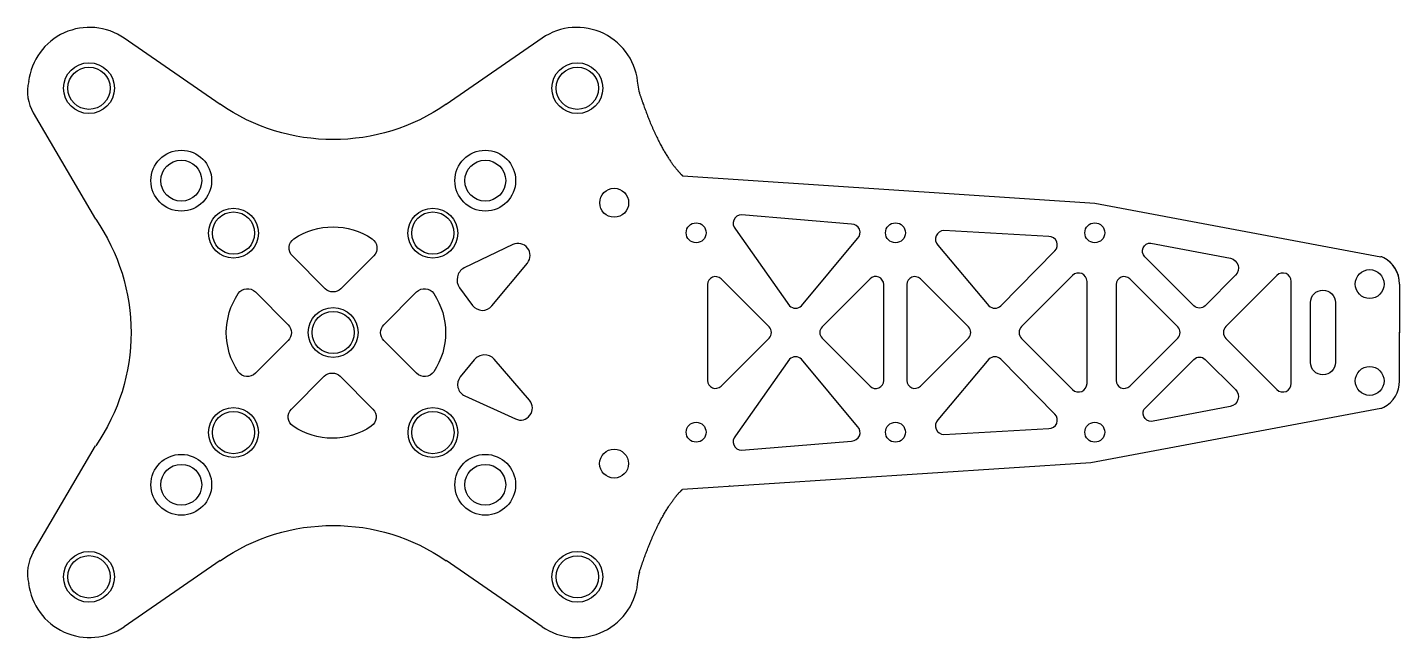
# Model space of a CAD drawing. Header units: millimetres. Extents: x -31 to 107, y -31 to 31.
import ezdxf

# ---------------------------------------------------------------- set-up
doc = ezdxf.new("R2010")
doc.units = ezdxf.units.MM
doc.layers.get('0').update_dxf_attribs({"linetype": 'CONTINUOUS'})

msp = doc.modelspace()

# ---------------------------------------------------------------- linework, layer by layer
for p, q in [((-11.35, 22.88), (-20.96, 29.51)), ((20.96, 29.51), (11.35, 22.88)), ((-30.1, 22.03), (-23.83, 11.36)), ((35.07, 15.7), (76.42, 12.98)), ((29.7, 13.01), (29.7, 13.01)), ((76.42, 12.98), (105.13, 7.6)), ((107, 4.86), (107, -0.04)), ((107, -0.01), (107, 0.04)), ((107, -4.86), (107, 0.04)), ((76.03, -13.05), (105.13, -7.6)), ((-30.1, -22.03), (-23.83, -11.36)), ((35.05, -15.72), (76.03, -13.05)), ((-11.35, -22.88), (-20.96, -29.5)), ((20.96, -29.5), (11.35, -22.88))]:
    msp.add_line(p, q)
for points in [[(47, 2.68), (52.62, 9.43, 0.668179), (52.02, 10.88), (40.98, 11.8, 0.668179), (40.38, 10.35), (45.8, 2.68, 0.414214)], [(-0.8, 4.39), (-4.09, 7.68, -0.471527), (-3.93, 9.4, -0.305916), (3.91, 9.4, -0.471527), (4.07, 7.68), (0.78, 4.39, -0.414214)], [(67, 2.68), (72.42, 8.18, 0.668179), (71.81, 9.63), (61.28, 10.22, 0.668179), (60.68, 8.77), (65.8, 2.68, 0.414214)], [(18.04, 8.81), (13.13, 6.47, 0.450736), (12.69, 4.49), (13.99, 2.72, 0.489075), (15.93, 2.67), (19.49, 6.97, 0.803469)], [(90.55, 5.75), (87.49, 2.69, -0.414214), (86.36, 2.69), (81.44, 7.6, -0.688687), (82.05, 8.97), (90.03, 7.44, -0.601622)], [(38.92, -5.38), (43.74, -0.56, 0.414214), (43.74, 0.57), (38.92, 5.38, 0.668179), (37.56, 4.82), (37.56, -4.81, 0.668179)], [(53.87, -5.38, 0.668179), (55.24, -4.81), (55.24, 4.82, 0.668179), (53.87, 5.38), (49.06, 0.57, 0.414214), (49.06, -0.56)], [(63.74, 0.57), (58.92, 5.38, 0.668179), (57.56, 4.82), (57.56, -4.81, 0.668179), (58.92, -5.38), (63.74, -0.56, 0.414214)], [(69.07, -0.6), (74.19, -5.72, 0.668179), (75.64, -5.11), (75.64, 5.12, 0.668179), (74.19, 5.72), (69.07, 0.6, 0.414214)], [(78.56, 4.82), (78.56, -4.81, 0.668179), (79.92, -5.38), (84.74, -0.56, 0.414214), (84.74, 0.57), (79.92, 5.38, 0.668179)], [(94.69, -5.72, 0.668179), (96.14, -5.11), (96.14, 5.12, 0.668179), (94.69, 5.72), (89.57, 0.6, 0.414214), (89.57, -0.6)], [(-4.51, 0.78, -0.414214), (-4.51, -0.8), (-7.8, -4.09, -0.471517), (-9.52, -3.93, -0.305916), (-9.52, 3.91, -0.471538), (-7.8, 4.07)], [(5.08, -0.8, -0.414214), (5.08, 0.78), (8.37, 4.07, -0.471517), (10.09, 3.91, -0.305916), (10.09, -3.93, -0.471538), (8.37, -4.09)], [(100.56, 3), (100.56, -3, -1), (98.06, -3), (98.06, 3, -1)], [(19.7, -6.8), (16.16, -2.66, 0.450736), (14.14, -2.75), (12.76, -4.46, 0.489075), (13.21, -6.35), (18.29, -8.67, 0.803469)], [(40.38, -10.35, 0.668179), (40.98, -11.8), (52.02, -10.88, 0.668179), (52.62, -9.43), (47, -2.68, 0.414214), (45.8, -2.68)], [(71.81, -9.63, 0.668179), (72.42, -8.18), (67, -2.68, 0.414214), (65.8, -2.68), (60.68, -8.77, 0.668179), (61.28, -10.22)], [(86.36, -2.69, -0.414214), (87.49, -2.69), (90.53, -5.73, -0.602877), (90.01, -7.42), (82.11, -8.91, -0.68687), (81.5, -7.54)], [(0.69, -4.39), (3.98, -7.68, -0.471527), (3.82, -9.4, -0.305916), (-4.01, -9.4, -0.471527), (-4.18, -7.68), (-0.89, -4.39, -0.414214)]]:
    msp.add_lwpolyline(points, format="xyb", close=True)
for centre, radius in [((-24.5, 24.5), 2.55), ((-24.5, 24.5), 2.12), ((24.5, 24.5), 2.55), ((24.5, 24.5), 2.12), ((-15.24, 15.23), 3.05), ((15.26, 15.23), 3.05), ((-15.24, 15.23), 2.05), ((15.26, 15.23), 2.05), ((28.2, 13.01), 1.45), ((-10, 9.97), 2.5), ((10, 9.97), 2.5), ((-10, 9.97), 2.12), ((10, 9.97), 2.12), ((36.42, 10), 1), ((56.42, 10), 1), ((76.42, 10), 1), ((104, 4.86), 1.45), ((0, 0), 2.5), ((0, 0), 2.12), ((104, -4.86), 1.45), ((-10, -10.03), 2.5), ((-10, -10.03), 2.12), ((10.01, -10.03), 2.5), ((10.01, -10.03), 2.12), ((36.42, -10), 1), ((56.42, -10), 1), ((76.42, -10), 1), ((-15.24, -15.27), 3.05), ((15.26, -15.27), 3.05), ((28.19, -13.15), 1.45), ((-15.24, -15.27), 2.05), ((15.26, -15.27), 2.05), ((-24.5, -24.5), 2.55), ((24.5, -24.5), 2.55), ((-24.5, -24.5), 2.13), ((24.5, -24.5), 2.12)]:
    msp.add_circle(centre, radius)
for centre, radius, start, end in [((-24.45, 24.45), 6.15, 55.4132, 173.2918), ((24.45, 24.45), 6.15, 3.2202, 124.5866), ((-26.48, 24.15), 4.19, 166.0256, 210.4411), ((33.58, 24.96), 3, 183.2202, 198.0072), ((104.95, 6.62), 1, 61.6277, 79.4046), ((104, 4.86), 3, 0.0455, 64.4805), ((104, 4.86), 3, 0, 61.6277), ((104, -4.86), 3, 298.3723, 360), ((104.95, -6.62), 1, 280.5954, 298.3723), ((39.78, -14.11), 1.25, 270, 272.936), ((-26.48, -24.15), 4.19, 149.5589, 193.9744), ((33.58, -24.96), 3, 161.9928, 176.7798), ((-24.45, -24.44), 6.15, 186.7082, 304.5868), ((24.45, -24.44), 6.15, 235.4134, 356.7798)]:
    msp.add_arc(centre, radius, start, end)
at = {"extrusion": (0, 0, -1)}
for centre, start, end in [((0, 39.35), 235.4134, 304.5868), ((40.28, -0.01), 145.369, 180.0167), ((40.28, 0.01), 179.9833, 214.631), ((0, -39.35), 55.4132, 124.5866)]:
    msp.add_arc(centre, 20, start, end, dxfattribs=at)
for points, knots in [([(30.72, 24.03), (31, 23.2), (31.58, 21.54), (32.4, 19.57), (33.27, 17.92), (34.2, 16.63), (34.82, 15.94), (35.07, 15.7)], [0.0089708, 0.0089708, 0.0089708, 0.0089708, 0.0089708, 0.0089708, 0.1, 0.2, 0.2651691, 0.2651691, 0.2651691, 0.2651691, 0.2651691, 0.2651691]), ([(30.72, -24.03), (31, -23.2), (31.58, -21.54), (32.39, -19.57), (33.26, -17.93), (34.19, -16.64), (34.8, -15.96), (35.05, -15.72)], [0.0089708, 0.0089708, 0.0089708, 0.0089708, 0.0089708, 0.0089708, 0.1, 0.2, 0.2638679, 0.2638679, 0.2638679, 0.2638679, 0.2638679, 0.2638679])]:
    msp.add_open_spline(points, degree=5, knots=knots)

doc.saveas('drawing.dxf')
